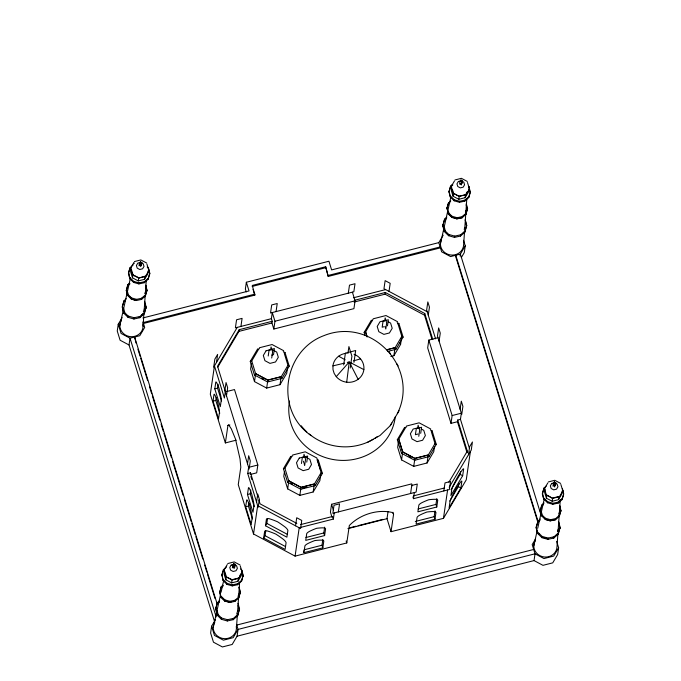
<?xml version="1.0" encoding="UTF-8"?>
<svg xmlns="http://www.w3.org/2000/svg" width="681" height="681" viewBox="0 0 681 681"><rect width="100%" height="100%" fill="white"/><g stroke="black" fill="none" stroke-linecap="round" stroke-linejoin="round"><path stroke-width="1.02" d="M143.07 326.19L143.938 313.711M144.227 309.549L145.164 296.022M145.308 293.945L146.245 280.419M236.443 628.163L237.38 614.637M237.592 611.521L238.537 597.995M238.827 593.832L239.618 582.391M464.502 232.093L463.642 244.573A11.62 10.853 8.3 0 1 449.86 254.856A11.62 10.853 8.3 0 1 441.194 240.146M464.723 228.969L466.808 198.801M557.875 534.066L557.007 546.545A11.62 10.853 8.3 0 1 542.255 556.598A11.62 10.853 8.3 0 1 535.436 540.45M558.02 531.98L560.259 499.735M251.706 361.024L258.422 349.566L257.469 349.225L250.25 361.415L254.447 374.984L267.599 381.981L282.002 378.313L289.221 366.131L285.024 352.562L283.27 351.626M284.871 468.307L291.596 456.849L290.642 456.508L283.424 468.698L287.62 482.267L300.772 489.264L315.175 485.596L322.394 473.414L318.197 459.845L317.201 460.075M145.487 276.299L138.686 278.027L145.487 276.299L148.901 270.536L146.917 264.134M467.481 182.517L469.464 188.926L466.059 194.681L459.258 196.409L453.044 193.106L451.06 186.696L454.474 180.942M560.855 484.489L562.838 490.899L559.424 496.653L552.623 498.381L547.728 495.445M284.352 353.635L287.952 365.288L281.219 376.738L267.829 380.143L255.605 373.639L267.846 380.032L281.244 376.619L282.002 378.313M317.227 459.947L321.126 472.571L314.392 484.021L301.002 487.434L288.787 480.803L301.019 487.315L314.418 483.902L315.175 485.596L314.162 485.204L313.175 491.98L299.836 495.376L287.663 488.89L283.773 476.325L284.479 471.49M431.413 431.924L435.014 443.569L428.281 455.027L414.891 458.432L402.667 451.929L398.777 439.185L405.484 427.855L404.531 427.515L397.312 439.696L401.509 453.265L414.661 460.271L429.064 456.602L436.283 444.412L432.086 430.843L430.332 429.915M372.303 320.7L371.358 320.232L364.139 332.413L365.033 335.324M346.697 382.211L349.242 361.934L347.31 362.428M267.599 381.981L267.829 380.143M414.661 460.271L414.908 458.322L428.306 454.908L429.064 456.602M122.163 317.618L118.239 324.233L117.251 331.017L120.103 340.228L129.024 344.978L214.583 621.676M144.661 301.334L146.177 306.961L144.312 313.745L139.903 317.686L133.936 318.997L128.002 317.32L123.704 313.107L122.376 306.229L124.044 300.704L126.257 298.729M122.188 307.489L124.044 300.704M147.173 267.003L148.458 268.254L149.811 273.277L148.169 279.219L144.227 282.743L138.89 283.917L133.604 282.419L129.765 278.657L128.556 272.621L130.054 267.693L133.204 264.875M146.841 291.204L145.7 285.186L147.011 290.038L145.402 295.98L141.588 299.385L136.43 300.517L131.305 299.07L127.594 295.435L126.283 290.574L127.9 284.641L129.424 283.279M128.411 273.643L130.054 267.693M123.704 313.107L122.376 306.229M126.283 290.574L127.9 284.641M129.765 278.657L128.556 272.621M126.453 289.408L127.594 295.435L128.598 295.733M148.049 271.574L147.7 273.983L144.551 279.312L138.252 280.912L132.497 277.848L132.965 274.647L131.433 269.702M123.891 311.847L128.19 316.061L128.002 317.32L128.709 316.963M133.604 282.419L133.748 281.406L129.909 277.644M127.764 294.269L131.476 297.903L131.305 299.07L136.43 300.517L136.6 299.351L141.759 298.218L145.572 294.813L147.011 290.038M138.252 280.912L138.711 277.712M129.024 344.978L130.02 338.193L139.792 335.707L144.695 327.433L142.984 321.909M138.89 283.917L139.043 282.896L144.372 281.73L148.313 278.206L149.811 273.277M146.177 306.961L144.5 312.477L140.09 316.427L134.114 317.738L133.936 318.997L133.816 318.41M141.588 299.385L141.759 298.218M144.551 279.312L145.01 276.103M144.227 282.743L144.372 281.73M140.09 316.427L139.903 317.686L138.967 317.278M148.458 268.254L149.658 274.29M145.402 295.98L145.572 294.813M148.169 279.219L148.313 278.206M144.312 313.745L144.5 312.477M216.464 362.471L217.639 354.409L214.873 359.083L213.698 367.144L237.252 327.365M213.017 401.126L214.013 394.342A7.534 1.09 75.7 0 1 215.128 395.465A26.602 3.856 75.7 0 1 217.179 400.351A26.602 3.856 75.7 0 1 218.882 407.621A7.534 1.09 75.7 0 1 219.512 412.124L218.516 418.909L213.017 401.126L215.783 400.419L216.209 397.517M214.813 388.86L215.8 382.075A7.534 1.09 75.7 0 1 216.916 383.199A26.602 3.856 75.7 0 1 218.967 388.085A26.602 3.856 75.7 0 1 220.678 395.346A7.534 1.09 75.7 0 1 221.299 399.858L220.312 406.642L214.813 388.86L217.571 388.153L218.141 384.28M225.283 391.907L224.389 398.027L214.447 365.876L210.31 394.222L225.368 442.931L236.222 440.164M226.484 395.797L227.658 387.736L226.049 382.535L224.875 390.596L249.127 469.013L250.302 460.952L248.693 455.751L247.518 463.812M217.835 367.025L238.954 331.375L239.201 329.681L272.196 321.279L271.387 318.674L272.281 312.553L274.962 321.228L273.822 329.042L353.933 308.646L355.073 300.832L352.392 292.158M443.22 235.175L438.811 242.615L331.621 269.906L328.94 261.232L246.352 282.257L245.364 289.042L246.258 291.928M240.921 326.429L242.095 318.376L236.571 319.781L235.396 327.842L271.387 318.674M225.368 442.931L227.914 425.506L228.629 424.757L231.353 428.928L235.439 438.896L240.027 458.951L240.802 467.192L238.256 484.617L253.528 533.998L295.086 556.122L346.782 542.953L349.327 525.528C359.866 514.564 377.47 508.886 392.46 512.538L393.575 514.266L391.039 531.691L443.459 518.343L466.264 479.833L470.401 451.477M143.036 323.577L254.83 295.12L252.293 285.424L325.671 266.739L328.208 276.435L440.003 247.969L440.147 246.956L328.361 275.413M215.536 619.591L211.612 626.205L210.625 632.99L213.468 642.2L222.398 646.95L232.178 644.464L237.073 636.19L238.061 629.406L236.639 624.8M238.027 603.306L239.542 608.933L237.686 615.718L233.277 619.659L227.301 620.97L221.376 619.293L217.077 615.088L215.749 608.201L217.418 602.676L219.622 600.71M251.451 363.237L250.608 369.042L254.49 381.607L266.671 388.093L280.002 384.697L286.692 373.409L287.535 367.604M215.562 609.461L217.418 602.676M240.546 568.975L241.823 570.227L243.177 575.249L241.542 581.199L237.601 584.715L232.264 585.89L226.969 584.392L223.13 580.629L221.929 574.594L223.419 569.665L226.577 566.847M240.214 593.177L239.074 587.158L240.384 592.01L238.767 597.952L234.954 601.357L229.803 602.489L224.679 601.042L220.967 597.407L219.657 592.555L221.274 586.613L222.798 585.251M223.274 570.678L223.419 569.665M217.077 615.088L215.749 608.201M219.657 592.555L221.274 586.613M224.381 571.487L224.032 573.887L225.871 579.82L231.617 582.885L237.916 581.285L241.074 575.956L241.542 572.747L242.266 572.517L241.525 570.108M223.13 580.629L221.929 574.594M219.827 591.389L220.967 597.407L221.972 597.705M254.49 381.607L255.477 374.831L254.447 374.984L255.613 373.52M225.871 579.82L226.339 576.62L224.807 571.674M221.376 619.293L221.563 618.033L217.265 613.819M226.969 584.392L227.122 583.379L223.283 579.616M221.138 596.241L224.849 599.876L224.679 601.042L229.693 602.149L231.489 601.757M231.617 582.885L232.085 579.684L225.845 576.696L223.862 570.286L227.275 564.532M256.567 502.101L257.741 494.04L259.35 499.25L258.176 507.311L247.722 473.491L248.616 467.362L257.827 465.021L234.494 389.558L226.305 391.643M240.384 592.01L238.937 596.786L235.124 600.191L229.974 601.323L229.693 602.149M232.264 585.89L232.417 584.868L237.746 583.702L241.687 580.178L243.177 575.249M227.301 620.97L227.488 619.71L233.455 618.399L237.873 614.449L239.542 608.933M273.822 329.042L271.949 322.973L272.196 321.279M250.233 474.478L250.48 472.784L247.722 473.491M245.688 506.783L246.675 499.999A7.534 1.09 75.7 0 1 247.799 501.122A26.602 3.856 75.7 0 1 249.85 506.009A26.602 3.856 75.7 0 1 251.553 513.27A7.534 1.09 75.7 0 1 252.174 517.781L251.187 524.566L245.688 506.783L248.454 506.077L248.88 503.174M247.475 494.517L248.471 487.732A7.534 1.09 75.7 0 1 249.586 488.856A26.602 3.856 75.7 0 1 251.638 493.742A26.602 3.856 75.7 0 1 253.341 501.003A7.534 1.09 75.7 0 1 253.97 505.515L252.974 512.299L247.475 494.517L250.242 493.81L250.804 489.937M268.22 356.01L269.114 349.915L274.417 348.57L273.524 354.656L271.762 355.107M276.052 311.592L277.227 303.53L271.702 304.935L270.527 312.996L353.839 291.783L355.014 283.73L349.489 285.135L348.314 293.196M270.612 349.983L271.055 346.944L272.596 351.941L271.71 358.027M235.124 600.191L234.954 601.357L234.196 601.161M237.916 581.285L238.384 578.084L238.861 578.271L242.266 572.517M237.601 584.715L237.746 583.702M266.671 388.093L267.659 381.309M233.455 618.399L233.277 619.659L232.332 619.25M241.678 571.248L241.823 570.227M257.827 465.021L256.686 472.844L251.153 474.248M238.767 597.952L238.937 596.786M241.542 581.199L241.687 580.178M237.686 615.718L237.873 614.449M253.528 533.998L257.665 505.642L300.585 528.499L301.76 520.437L296.72 517.747L295.545 525.809M280.002 384.697L280.998 377.921M263.666 538.024L264.654 531.248A8.266 2.75 30.6 0 1 267.701 531.035A40.869 13.611 30.6 0 1 275.796 534.074A40.869 13.611 30.6 0 1 283.551 539.48A8.266 2.75 30.6 0 1 286.097 542.663L285.109 549.439L263.666 538.024L265.054 535.692L265.76 530.848M265.462 525.758L266.45 518.982A8.266 2.75 30.6 0 1 269.489 518.769A40.869 13.611 30.6 0 1 277.584 521.808A40.869 13.611 30.6 0 1 285.339 527.213A8.266 2.75 30.6 0 1 287.884 530.397L286.897 537.173L265.462 525.758L266.841 523.425L267.548 518.582M287.663 488.89L288.65 482.114L287.62 482.267L288.787 480.803M328.208 276.435L325.671 266.739M301.453 463.489L302.347 457.402L307.65 456.049L306.765 462.135M303.573 457.326L304.015 454.278L305.565 459.275L304.671 465.361L304.16 463.701M299.836 495.376L301.002 487.434M295.086 556.122L299.214 527.766L333.358 519.075L334.243 512.955M303.939 552.64L304.926 545.864A7.534 2.452 -17.2 0 1 308.161 543.404A26.602 8.666 -17.2 0 1 314.784 540.578A26.602 8.666 -17.2 0 1 321.066 540.118A7.534 2.452 -17.2 0 1 323.807 541.054L322.82 547.839L303.939 552.64L303.403 550.903M320.708 474.887L319.857 480.692L313.175 491.98M343.675 364.956L345.403 353.141L355.678 350.519L353.958 362.335M347.906 353.465L348.919 346.578L351.907 356.257L350.187 368.072M322.82 547.839L322.011 545.234L322.862 539.42M324.607 535.572L325.595 528.788A7.534 2.452 -17.2 0 0 322.854 527.852A26.602 8.666 -17.2 0 0 316.58 528.311A26.602 8.666 -17.2 0 0 309.949 531.137A7.534 2.452 -17.2 0 0 306.714 533.598L305.726 540.373L324.607 535.572L323.798 532.968L324.65 527.154M412.269 485.808L411.673 483.885L331.562 504.28L330.421 512.095L331.987 517.16M338.38 511.899L339.555 503.838L334.03 505.242L332.856 513.304L416.108 492.108L417.283 484.046L411.758 485.459L410.583 493.512M354.111 302.049L385.046 294.175L385.293 292.481L424.757 313.49L432.818 339.555M384.705 320.938L385.148 317.891L386.697 322.888L385.804 328.983L385.037 326.48M389.013 291.391L390.187 283.33L385.14 280.64L383.965 288.701L427.183 311.711M387.48 325.858L388.366 319.772L383.062 321.117L382.177 327.212L383.939 326.761M390.817 356.486L393.89 355.703L394.886 348.919L395.891 349.319L403.109 337.129L398.913 323.56L397.159 322.632M393.89 355.703L400.581 344.416L401.569 337.631M388.059 511.499L387.012 518.675L347.906 528.635M398.513 441.518L397.67 447.332L401.552 459.896L413.725 466.383L427.064 462.986L433.754 451.699L434.461 446.855M401.552 459.896L402.539 453.12L401.509 453.265L402.675 451.809L414.891 458.432M431.95 339.249L424.51 315.184L424.757 313.49M428.264 315.192L429.439 307.131L427.83 301.93L426.655 309.991L435.576 338.84M466.553 226.603L465.225 219.716L466.74 225.343L464.885 232.127L460.467 236.069L454.499 237.38L448.575 235.703L444.276 231.497L442.761 225.871L444.616 219.086L446.821 217.12M442.761 225.871L444.616 219.086M469.958 191.667L469.022 186.637L470.23 192.672L468.732 197.609L464.791 201.125L459.462 202.3L454.167 200.801L450.328 197.039L448.975 192.025L450.618 186.075L452.193 184.662M466.272 203.568L467.583 208.42L465.966 214.362L462.152 217.767L456.994 218.899L451.878 217.452L448.166 213.817L447.025 207.79L448.473 203.023L450.754 200.98M448.975 192.025L450.618 186.075M444.276 231.497L442.939 224.611M446.855 208.956L448.473 203.023M438.019 337.742L428.817 340.083L427.677 347.906L451.001 423.361L457.453 421.726L457.7 420.032L460.458 419.326L461.352 413.197L452.141 415.546L451.001 423.361M450.328 197.039L449.12 191.003M448.336 212.651L448.166 213.817L452.414 217.299L451.878 217.452L452.048 216.286L448.336 212.651L447.025 207.79M417.674 428.272L418.117 425.225L419.658 430.222L418.772 436.317M468.622 189.965L468.273 192.365L465.114 197.694L458.815 199.295L453.061 196.23L453.529 193.029M413.725 466.383L414.72 459.598M444.455 230.229L448.753 234.443L448.575 235.703L449.273 235.345M454.167 200.801L454.312 199.788L450.473 196.026M420.713 433.337L421.599 427.251L416.295 428.596L415.41 434.691L418.057 434.01M443.833 490.95L445.008 482.889L450.533 481.484L449.358 489.537L413.461 498.679L414.354 492.559M460.722 181.665L460.994 179.75L461.727 182.108L461.309 184.985L460.943 183.802M458.815 199.295L459.283 196.094L466.059 194.681M439.092 341.198L440.267 333.145L438.658 327.936L437.483 335.997L461.735 414.44L462.91 406.378L461.301 401.177L460.126 409.238M467.583 208.42L466.136 213.196L462.322 216.601L457.164 217.733L456.994 218.899L453.308 217.545M459.462 202.3L459.607 201.278L464.944 200.112L468.886 196.588L470.375 191.659M466.74 225.343L465.072 230.859L460.654 234.809L454.687 236.12L454.499 237.38L454.38 236.792M462.322 216.601L462.152 217.767L456.883 218.558M465.114 197.694L465.583 194.494M464.791 201.125L464.944 200.112M427.064 462.986L428.06 456.202M460.467 236.069L460.654 234.809M466.136 213.196L465.966 214.362L464.723 214.592M460.075 256.03L460.365 254.09L465.259 245.815L463.548 240.291M468.732 197.609L468.886 196.588M464.885 232.127L465.072 230.859M465.259 245.815L464.272 252.6L461.335 257.563M434.972 519.28L435.968 512.495A7.534 2.452 -17.2 0 0 433.227 511.567A26.602 8.666 -17.2 0 0 426.944 512.018A26.602 8.666 -17.2 0 0 420.322 514.853A7.534 2.452 -17.2 0 0 417.087 517.305L416.1 524.089L434.972 519.28L434.172 516.675L435.023 510.861M436.768 507.013L437.755 500.229A7.534 2.452 -17.2 0 0 435.014 499.301A26.602 8.666 -17.2 0 0 428.732 499.752A26.602 8.666 -17.2 0 0 422.109 502.578A7.534 2.452 -17.2 0 0 418.875 505.038L417.887 511.814L436.768 507.013L435.959 504.408L436.81 498.594M443.459 518.343L447.596 489.988M449.792 501.088L458.356 486.634L458.781 483.731M451.052 489.724L460.143 474.368L460.569 471.465M460.875 487.979L461.863 481.195A8.266 1.056 -62 0 0 460.577 482.088A40.869 5.227 -62 0 0 456.406 488.251A40.869 5.227 -62 0 0 451.878 496.781A8.266 1.056 -62 0 0 450.098 501.063L449.111 507.847L460.875 487.979L458.356 486.634M462.663 475.713L463.659 468.928A8.266 1.056 -62 0 0 462.373 469.822A40.869 5.227 -62 0 0 458.194 475.985A40.869 5.227 -62 0 0 453.665 484.514A8.266 1.056 -62 0 0 451.886 488.796L450.899 495.581L462.663 475.713L460.143 474.368M457.7 420.032L467.311 451.103L467.064 452.805L457.453 421.726M468.485 454.721L469.66 446.659L472.427 441.986L471.252 450.047L449.188 487.298M557.569 531.376L558.148 529.469L559.927 528.575L558.599 521.697L560.114 527.315L558.258 534.1L553.84 538.041L547.873 539.352L541.94 537.684L537.641 533.47L536.126 527.843L537.99 521.059L540.195 519.092M536.126 527.843L537.99 521.059M563.332 493.64L562.395 488.609L563.596 494.644L562.106 499.582L558.165 503.106L552.836 504.272L547.541 502.774L543.702 499.011L542.348 493.997L543.991 488.047L546.358 485.936M544.128 502.953L541.838 504.996L540.229 510.937L541.531 515.789L545.243 519.424L550.367 520.871L555.526 519.739L559.339 516.334L560.948 510.401L559.646 505.54L560.778 511.567M543.991 488.047L542.348 493.997M536.313 526.583L537.641 533.47L538.943 533.691M541.395 511.848L540.229 510.937L541.838 504.996M237.073 636.19L534.04 560.582L535.028 553.798L532.184 544.587L535.606 538.799M543.702 499.011L542.493 492.976M540.399 509.771L541.531 515.789L542.536 516.087M561.995 491.937L561.638 494.338L558.488 499.667L552.189 501.267L546.434 498.211L546.903 495.002L546.417 495.078L544.434 488.669L547.839 482.914M537.828 532.202L542.127 536.415L541.94 537.684L542.646 537.318M547.541 502.774L547.686 501.761L543.847 497.998M541.701 514.623L545.413 518.258L545.243 519.424L550.367 520.871L550.537 519.705L555.696 518.573L559.51 515.168L560.948 510.401M552.189 501.267L552.657 498.066M552.836 504.272L552.981 503.259L558.309 502.084L562.251 498.56L563.749 493.631M560.114 527.315L558.437 532.84L554.028 536.781L548.052 538.092L547.873 539.352L547.754 538.765M555.696 518.573L555.526 519.739L551.159 520.335M558.488 499.667L558.956 496.466L559.424 496.653M558.165 503.106L558.309 502.084M554.028 536.781L553.84 538.041L552.904 537.632M559.339 516.334L559.51 515.168M562.106 499.582L562.251 498.56M558.258 534.1L558.437 532.84M556.641 541.344L558.633 547.788L557.645 554.572L552.742 562.846L542.97 565.332L534.04 560.582M284.028 352.792L285.024 352.562M397.917 323.798L398.913 323.56M431.09 431.082L432.086 430.843M386.868 349.838L395.133 347.625L386.885 349.719M287.927 365.408L289.221 366.131M321.1 472.691L322.394 473.414M401.816 336.414L397.942 323.671M434.989 443.697L436.283 444.412M119.865 325.475L127.015 293.383M127.475 291.315L130.471 277.848M213.238 627.456L220.389 595.356M221.078 592.249L223.615 580.859M440.428 243.866L443.663 229.369M444.352 226.262L450.813 197.269M533.802 545.839L537.028 531.342M537.726 528.235L540.952 513.738M541.412 511.669L544.179 499.241M397.338 413.682C420.194 368.021 371.477 316.41 323.969 335.614C282.87 350.775 274.409 410.728 311.191 435.619M144.917 293.707L145.419 292.038M143.342 311.975L143.921 310.068M221.776 575.615L222.976 571.665M238.035 596.513L238.793 594.019M236.716 613.947L237.584 611.087M465.481 212.089L465.983 210.429M464.204 229.403L464.774 227.497M558.854 514.07L559.356 512.401M138.686 278.027L132.48 274.724L130.497 268.314L133.902 262.56L134.285 263.385M239.201 329.681L217.545 366.25L225.598 392.316M239.44 576.305L241.014 573.64M466.11 193.6L467.157 191.821M395.108 347.744L401.841 336.286L403.109 337.129M367.399 442.42L380.024 435.482L390.239 425.676L391.813 423.003M390.239 425.676L399.092 410.72M448.898 482.191L467.311 451.103M558.633 547.788L553.73 556.062L543.957 558.556L535.028 553.798L238.061 629.406L233.166 637.68L223.385 640.166L214.464 635.416L211.612 626.205M346.033 353.303A15.578 14.556 8.3 0 0 332.924 365.884L333.018 369.689L334.15 373.367L336.252 376.653L349.242 361.934L358.129 379.3M129.901 268.706L131.476 267.301M127.73 285.807L130.02 283.764M123.865 301.964L125.338 300.653M141.495 298.593L144.159 296.209M141.248 315.235L142.772 313.873M450.473 187.088L452.831 184.977M448.302 204.189L449.826 202.827M444.429 220.355L446.634 218.38M462.722 216.379L464.059 215.187M221.104 587.78L223.394 585.737M217.239 603.945L219.444 601.97M541.667 506.162L543.191 504.8M537.803 522.327L540.007 520.352M144.21 309.114L145.989 308.221L144.474 302.602M250.25 361.415L251.715 360.896L255.605 373.639M364.139 332.413L365.603 331.902L373.299 318.768L385.974 315.541L397.551 321.704M283.424 468.698L284.888 468.188L288.778 480.922M397.312 439.696L398.777 439.185L402.667 451.929M148.169 270.774L148.901 270.536M468.741 189.156L469.464 188.926M562.106 491.137L562.838 490.899M360.53 358.853L353.533 360.845M344.416 363.169L332.924 365.884M134.412 261.572L140.848 259.938L146.73 263.07M454.976 179.963L461.42 178.32L467.294 181.452M140.618 262.389L137.809 263.104L136.396 265.488L137.213 268.135L139.784 269.506L142.601 268.791L144.014 266.407L143.197 263.751L141.478 262.84M252.149 286.446L325.527 267.761M142.874 317.959L249.033 290.932L246.352 282.257M143.189 322.564L254.983 294.098M353.507 297.767L385.633 289.587M354.358 300.355L385.293 292.481M274.962 321.228L355.073 300.832M238.954 331.375L271.949 322.973M259.41 347.761L272.085 344.535L283.654 350.698M257.469 349.225L259.529 348.698M385.523 320.359L379.981 321.772L377.206 326.463L378.815 331.69L383.88 334.38L389.421 332.966L392.205 328.276L390.588 323.058L388.059 321.713M387.659 351.413L395.891 349.319L395.133 347.625M227.914 425.506L229.88 425.004M292.583 455.044L305.258 451.818L316.827 457.981L320.521 469.924M406.472 426.051L419.147 422.824L430.715 428.987M290.642 456.508L292.694 455.981M404.531 427.515L406.591 426.987M418.696 427.642L413.154 429.056L410.379 433.746L411.988 438.973L417.053 441.663L422.595 440.258L425.378 435.559L423.761 430.341L421.233 428.996M302.883 488.073L305.956 487.29M300.585 524.608L332.549 516.47L333.358 519.075M413.682 495.819L444.616 487.937M305.914 537.522L323.798 532.968M418.074 508.962L435.959 504.408M349.855 527.766L356.035 526.192M358.087 525.672L382.79 519.382M227.777 563.553L234.221 561.91L240.104 565.043M548.35 481.935L554.785 480.292L560.667 483.425M304.126 549.788L322.011 545.234M415.291 521.484L434.172 516.675M232.987 579.454L238.384 578.084M553.551 497.837L558.054 496.696M238.861 578.271L232.059 579.999L225.845 576.696M236.724 625.073L533.691 549.465M132.48 274.724L137.894 277.269M454.312 199.788L459.607 201.278M452.048 216.286L457.164 217.733M448.753 234.443L454.687 236.12M133.748 281.406L139.043 282.896M131.476 297.903L136.6 299.351M128.19 316.061L134.114 317.738M547.686 501.761L552.981 503.259M545.413 518.258L550.537 519.705M542.127 536.415L548.052 538.092M543.668 537.607L546.732 538.475M227.122 583.379L232.417 584.868M224.849 599.876L229.974 601.323M221.563 618.033L227.488 619.71M363.867 369.63L350.102 362.403M345.199 359.84L338.653 356.206M453.044 193.106L459.258 196.409M385.046 294.175L424.51 315.184M546.417 495.078L552.623 498.381M262.032 378.321L263.913 379.317M409.094 456.61L410.975 457.606M290.523 483.11L292.396 484.106M296.805 523.408L260.091 503.863L258.857 499.854M266.841 523.425L287.348 534.338M265.054 535.692L285.56 546.605M451.06 186.696L451.699 187.096L451.231 190.297L453.061 196.23M544.434 488.669L545.064 489.069L544.604 492.278L546.434 498.211M130.497 268.314L131.127 268.714L130.658 271.915L132.497 277.848M223.862 570.286L224.5 570.687M129.245 296.371L131.195 298.278M222.619 598.344L225.215 600.889M389.089 351.745L390.409 353.788M396.538 363.39L398.181 365.927M452.312 189.08L453.223 192.042M540.901 514.572L460.365 254.09L450.584 256.575L441.654 251.825L438.811 242.615M538.177 521.825L455.759 255.264L455.606 256.277L538.033 522.846M460.458 419.326L469.473 448.464M428.817 340.083L452.141 415.546M399.977 342.483L400.581 344.416M367.102 336.755L365.603 331.902L367.093 336.882M412.924 496.943L413.461 498.679M392.954 512.265L393.575 514.266M386.902 518.335L391.039 531.691M346.161 540.952L346.782 542.953M331.562 504.28L333.349 510.06M253.043 289.331L254.83 295.12M303.385 461.199L303.896 462.867M250.48 472.784L257.92 496.849M250.855 476.487L251.783 479.492M217.571 388.153L221.546 400.998M250.242 493.81L254.209 506.655M215.783 400.419L219.75 413.265M248.454 506.077L252.421 518.922M240.291 566.107L241.278 569.307M217.358 604.6L134.617 337.027L136.038 343.105M137.92 349.191L140.116 356.282M140.737 358.308L147.632 380.611M149.514 386.689L151.71 393.788M152.34 395.814L159.856 420.134M161.108 424.195L163.304 431.286M163.934 433.312L171.45 457.641M172.71 461.692L183.044 495.138M184.304 499.199L191.199 521.493M191.821 523.519L195.268 534.67M195.898 536.696L202.793 558.99M204.675 565.077L206.862 572.168M207.492 574.194L215.017 598.522M216.2 616.918L130.02 338.193L121.09 333.443L118.239 324.233M466.102 204.734L467.413 209.586M541.625 512.699L542.085 514.393M448.481 211.57L449.171 214.115M444.259 226.867L445.306 230.748M242.223 573.249L243.032 576.262M238.095 605.511L239.363 610.193M217.069 610.457L218.107 614.339M127.687 292.336L128.139 294.039M123.695 308.484L124.742 312.366M377.58 436.444A53.484 49.968 8.3 0 1 375.018 438.215M373.231 439.313A53.484 49.968 8.3 0 1 309.208 434.018M306.825 431.916A53.484 49.968 8.3 0 1 301.189 425.753M354.035 354.273A15.578 14.556 8.3 0 1 360.939 376.61A15.578 14.556 8.3 0 1 336.252 376.653M395.278 416.798A53.484 49.968 8.3 0 1 334.763 459.786A53.484 49.968 8.3 0 1 289.527 400.981M236.298 626.29A11.62 10.853 8.3 0 1 222.661 638.446A11.62 10.853 8.3 0 1 214.864 622.068M142.925 324.318A11.62 10.853 8.3 0 1 129.288 336.474A11.62 10.853 8.3 0 1 121.499 320.096M139.443 262.892L139.026 265.769L141.529 265.13L141.946 262.253L139.443 262.892M140.431 261.368L140.014 264.245L140.737 266.603L141.163 263.726L140.431 261.368M232.817 564.864L232.4 567.741L234.902 567.103L235.32 564.226L232.817 564.864M233.804 563.34L233.379 566.217L234.111 568.575L234.528 565.698L233.804 563.34M460.015 181.274L459.59 184.151L462.093 183.512L462.518 180.635L460.015 181.274M553.381 483.246L552.963 486.123L555.466 485.485L555.892 482.608L553.381 483.246M554.368 481.722L553.951 484.6L554.683 486.958L555.1 484.08L554.368 481.722M266.092 350.766L263.317 355.465L264.926 360.683L269.991 363.382L275.533 361.969L278.316 357.278L276.699 352.051L271.634 349.362L266.092 350.766M231.174 565.077L229.769 567.46L230.587 570.116L233.157 571.478L235.975 570.763L237.388 568.38L236.562 565.732L233.992 564.362L231.174 565.077M458.373 181.486L456.96 183.87L457.785 186.526L460.356 187.888L463.174 187.173L464.578 184.789L463.761 182.142L461.19 180.771L458.373 181.486M299.265 458.058L296.49 462.748L298.099 467.966L303.164 470.665L308.706 469.252L311.489 464.561L309.872 459.334L304.807 456.645L299.265 458.058M551.746 483.459L550.333 485.842L551.15 488.498L553.721 489.869L556.539 489.145L557.952 486.762L557.135 484.114L554.564 482.744L551.746 483.459"/></g></svg>
